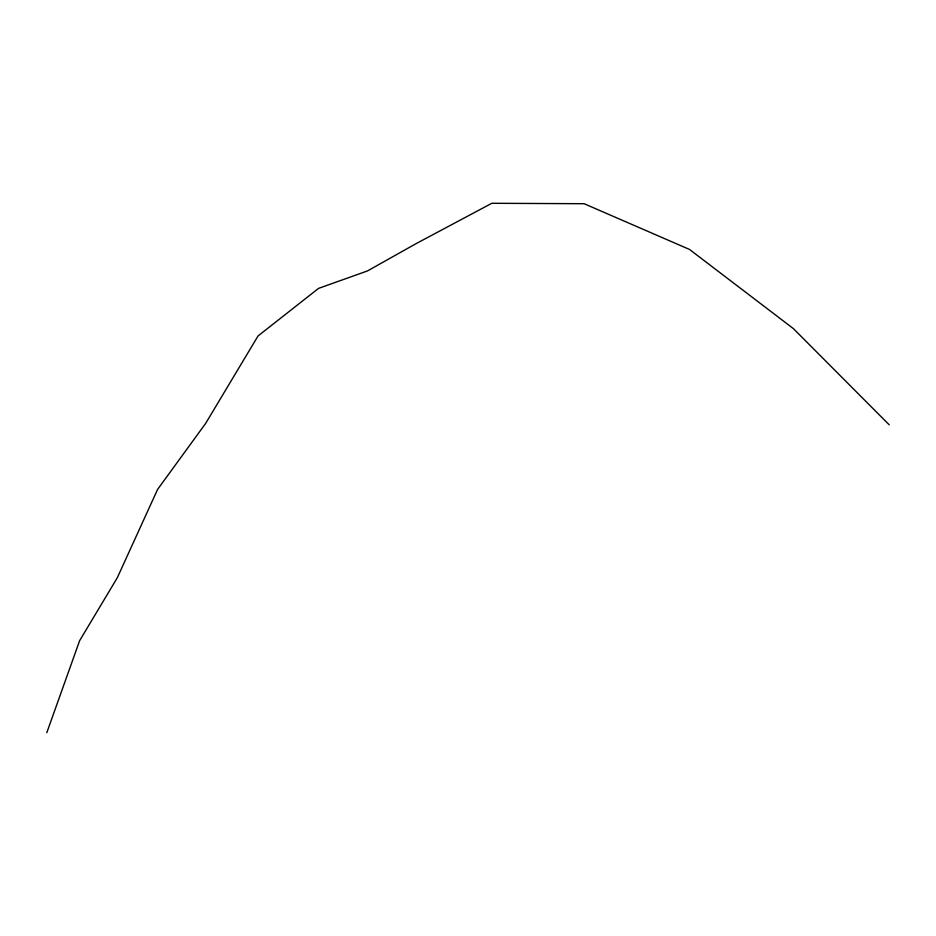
<?xml version="1.0" encoding="UTF-8"?>
<svg xmlns="http://www.w3.org/2000/svg" width="936" height="936" viewBox="0 0 936 936"><rect width="100%" height="100%" fill="white"/><g stroke="black" fill="none" stroke-linecap="round" stroke-linejoin="round"><path stroke-width="1.4" d="M46.8 732.712L79.618 640.704L117.351 577.664L157.564 489.469L205.639 423.423L258.067 335.93L318.579 288.37L367.462 270.937L416.368 243.489L491.821 203.287L584.122 203.709L689.504 249.444L793.365 328.594L889.2 424.804"/></g></svg>
